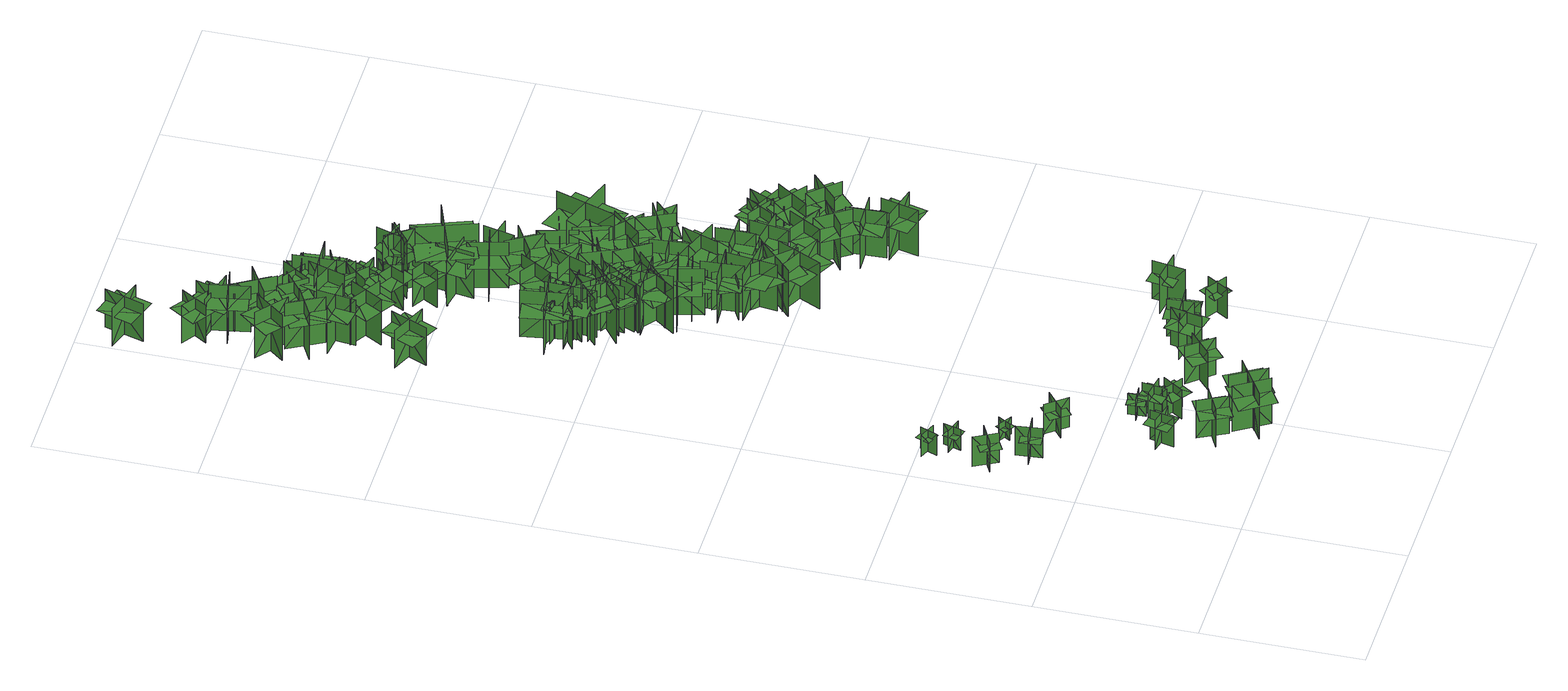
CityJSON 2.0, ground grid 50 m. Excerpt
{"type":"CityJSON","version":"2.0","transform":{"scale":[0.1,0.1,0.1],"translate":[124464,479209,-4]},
"CityObjects":{
"tree1":{"type":"SolitaryVegetationObject","geometry":[{"type":"MultiSurface","lod":"1","boundaries":[[[0,1,2]],[[0,2,3]],[[4,5,6]],[[4,6,7]],[[8,9,10]],[[8,10,11]],[[8,11,12]],[[8,12,13]]]}]},
"tree2":{"type":"SolitaryVegetationObject","geometry":[{"type":"MultiSurface","lod":"1","boundaries":[[[14,15,16]],[[14,16,17]],[[18,19,20]],[[18,20,21]],[[22,23,24]],[[22,24,25]],[[22,25,26]],[[22,26,27]]]}]},
"tree3":{"type":"SolitaryVegetationObject","geometry":[{"type":"MultiSurface","lod":"1","boundaries":[[[28,29,30]],[[28,30,31]],[[32,33,34]],[[32,34,35]],[[36,37,38]],[[36,38,39]],[[36,39,40]],[[36,40,41]]]}]},
"tree4":{"type":"SolitaryVegetationObject","geometry":[{"type":"MultiSurface","lod":"1","boundaries":[[[42,43,44]],[[42,44,45]],[[46,47,48]],[[46,48,49]],[[50,51,52]],[[50,52,53]],[[50,53,54]],[[50,54,55]]]}]},
"tree5":{"type":"SolitaryVegetationObject","geometry":[{"type":"MultiSurface","lod":"1","boundaries":[[[56,57,58]],[[56,58,59]],[[60,61,62]],[[60,62,63]],[[64,65,66]],[[64,66,67]],[[64,67,68]],[[64,68,69]]]}]},
"tree6":{"type":"SolitaryVegetationObject","geometry":[{"type":"MultiSurface","lod":"1","boundaries":[[[70,71,72]],[[70,72,73]],[[74,75,76]],[[74,76,77]],[[78,79,80]],[[78,80,81]],[[78,81,82]],[[78,82,83]]]}]},
"tree7":{"type":"SolitaryVegetationObject","geometry":[{"type":"MultiSurface","lod":"1","boundaries":[[[84,85,86]],[[84,86,87]],[[88,89,90]],[[88,90,91]],[[92,93,94]],[[92,94,95]],[[92,95,96]],[[92,96,97]]]}]},
"tree8":{"type":"SolitaryVegetationObject","geometry":[{"type":"MultiSurface","lod":"1","boundaries":[[[98,99,100]],[[98,100,101]],[[102,103,104]],[[102,104,105]],[[106,107,108]],[[106,108,109]],[[106,109,110]],[[106,110,111]]]}]},
"tree9":{"type":"SolitaryVegetationObject","geometry":[{"type":"MultiSurface","lod":"1","boundaries":[[[112,113,114]],[[112,114,115]],[[116,117,118]],[[116,118,119]],[[120,121,122]],[[120,122,123]],[[120,123,124]],[[120,124,125]]]}]},
"tree10":{"type":"SolitaryVegetationObject","geometry":[{"type":"MultiSurface","lod":"1","boundaries":[[[126,127,128]],[[126,128,129]],[[130,131,132]],[[130,132,133]],[[134,135,136]],[[134,136,137]],[[134,137,138]],[[134,138,139]]]}]},
"tree11":{"type":"SolitaryVegetationObject","geometry":[{"type":"MultiSurface","lod":"1","boundaries":[[[140,141,142]],[[140,142,143]],[[144,145,146]],[[144,146,147]],[[148,149,150]],[[148,150,151]],[[148,151,152]],[[148,152,153]]]}]},
"tree12":{"type":"SolitaryVegetationObject","geometry":[{"type":"MultiSurface","lod":"1","boundaries":[[[154,155,156]],[[154,156,157]],[[158,159,160]],[[158,160,161]],[[162,163,164]],[[162,164,165]],[[162,165,166]],[[162,166,167]]]}]},
"tree13":{"type":"SolitaryVegetationObject","geometry":[{"type":"MultiSurface","lod":"1","boundaries":[[[168,169,170]],[[168,170,171]],[[172,173,174]],[[172,174,175]],[[176,177,178]],[[176,178,179]],[[176,179,180]],[[176,180,181]]]}]},
"tree14":{"type":"SolitaryVegetationObject","geometry":[{"type":"MultiSurface","lod":"1","boundaries":[[[182,183,184]],[[182,184,185]],[[186,187,188]],[[186,188,189]],[[190,191,192]],[[190,192,193]],[[190,193,194]],[[190,194,195]]]}]},
"tree15":{"type":"SolitaryVegetationObject","geometry":[{"type":"MultiSurface","lod":"1","boundaries":[[[196,197,198]],[[196,198,199]],[[200,201,202]],[[200,202,203]],[[204,205,206]],[[204,206,207]],[[204,207,208]],[[204,208,209]]]}]},
"tree16":{"type":"SolitaryVegetationObject","geometry":[{"type":"MultiSurface","lod":"1","boundaries":[[[210,211,212]],[[210,212,213]],[[214,215,216]],[[214,216,217]],[[218,219,220]],[[218,220,221]],[[218,221,222]],[[218,222,223]]]}]},
"tree17":{"type":"SolitaryVegetationObject","geometry":[{"type":"MultiSurface","lod":"1","boundaries":[[[224,225,226]],[[224,226,227]],[[228,229,230]],[[228,230,231]],[[232,233,234]],[[232,234,235]],[[232,235,236]],[[232,236,237]]]}]},
"tree18":{"type":"SolitaryVegetationObject","geometry":[{"type":"MultiSurface","lod":"1","boundaries":[[[238,239,240]],[[238,240,241]],[[242,243,244]],[[242,244,245]],[[246,247,248]],[[246,248,249]],[[246,249,250]],[[246,250,251]]]}]},
"tree19":{"type":"SolitaryVegetationObject","geometry":[{"type":"MultiSurface","lod":"1","boundaries":[[[252,253,254]],[[252,254,255]],[[256,257,258]],[[256,258,259]],[[260,261,262]],[[260,262,263]],[[260,263,264]],[[260,264,265]]]}]},
"tree20":{"type":"SolitaryVegetationObject","geometry":[{"type":"MultiSurface","lod":"1","boundaries":[[[266,267,268]],[[266,268,269]],[[270,271,272]],[[270,272,273]],[[274,275,276]],[[274,276,277]],[[274,277,278]],[[274,278,279]]]}]},
"tree21":{"type":"SolitaryVegetationObject","geometry":[{"type":"MultiSurface","lod":"1","boundaries":[[[280,281,282]],[[280,282,283]],[[284,285,286]],[[284,286,287]],[[288,289,290]],[[288,290,291]],[[288,291,292]],[[288,292,293]]]}]},
"tree22":{"type":"SolitaryVegetationObject","geometry":[{"type":"MultiSurface","lod":"1","boundaries":[[[294,295,296]],[[294,296,297]],[[298,299,300]],[[298,300,301]],[[302,303,304]],[[302,304,305]],[[302,305,306]],[[302,306,307]]]}]},
"tree23":{"type":"SolitaryVegetationObject","geometry":[{"type":"MultiSurface","lod":"1","boundaries":[[[308,309,310]],[[308,310,311]],[[312,313,314]],[[312,314,315]],[[316,317,318]],[[316,318,319]],[[316,319,320]],[[316,320,321]]]}]},
"tree24":{"type":"SolitaryVegetationObject","geometry":[{"type":"MultiSurface","lod":"1","boundaries":[[[322,323,324]],[[322,324,325]],[[326,327,328]],[[326,328,329]],[[330,331,332]],[[330,332,333]],[[330,333,334]],[[330,334,335]]]}]},
"tree25":{"type":"SolitaryVegetationObject","geometry":[{"type":"MultiSurface","lod":"1","boundaries":[[[336,337,338]],[[336,338,339]],[[340,341,342]],[[340,342,343]],[[344,345,346]],[[344,346,347]],[[344,347,348]],[[344,348,349]]]}]},
"tree26":{"type":"SolitaryVegetationObject","geometry":[{"type":"MultiSurface","lod":"1","boundaries":[[[350,351,352]],[[350,352,353]],[[354,355,356]],[[354,356,357]],[[358,359,360]],[[358,360,361]],[[358,361,362]],[[358,362,363]]]}]},
"tree27":{"type":"SolitaryVegetationObject","geometry":[{"type":"MultiSurface","lod":"1","boundaries":[[[364,365,366]],[[364,366,367]],[[368,369,370]],[[368,370,371]],[[372,373,374]],[[372,374,375]],[[372,375,376]],[[372,376,377]]]}]},
"tree28":{"type":"SolitaryVegetationObject","geometry":[{"type":"MultiSurface","lod":"1","boundaries":[[[378,379,380]],[[378,380,381]],[[382,383,384]],[[382,384,385]],[[386,387,388]],[[386,388,389]],[[386,389,390]],[[386,390,391]]]}]},
"tree29":{"type":"SolitaryVegetationObject","geometry":[{"type":"MultiSurface","lod":"1","boundaries":[[[392,393,394]],[[392,394,395]],[[396,397,398]],[[396,398,399]],[[400,401,402]],[[400,402,403]],[[400,403,404]],[[400,404,405]]]}]},
"tree30":{"type":"SolitaryVegetationObject","geometry":[{"type":"MultiSurface","lod":"1","boundaries":[[[406,407,408]],[[406,408,409]],[[410,411,412]],[[410,412,413]],[[414,415,416]],[[414,416,417]],[[414,417,418]],[[414,418,419]]]}]},
"tree31":{"type":"SolitaryVegetationObject","geometry":[{"type":"MultiSurface","lod":"1","boundaries":[[[420,421,422]],[[420,422,423]],[[424,425,426]],[[424,426,427]],[[428,429,430]],[[428,430,431]],[[428,431,432]],[[428,432,433]]]}]},
"tree32":{"type":"SolitaryVegetationObject","geometry":[{"type":"MultiSurface","lod":"1","boundaries":[[[434,435,436]],[[434,436,437]],[[438,439,440]],[[438,440,441]],[[442,443,444]],[[442,444,445]],[[442,445,446]],[[442,446,447]]]}]},
"tree33":{"type":"SolitaryVegetationObject","geometry":[{"type":"MultiSurface","lod":"1","boundaries":[[[448,449,450]],[[448,450,451]],[[452,453,454]],[[452,454,455]],[[456,457,458]],[[456,458,459]],[[456,459,460]],[[456,460,461]]]}]},
"tree34":{"type":"SolitaryVegetationObject","geometry":[{"type":"MultiSurface","lod":"1","boundaries":[[[462,463,464]],[[462,464,465]],[[466,467,468]],[[466,468,469]],[[470,471,472]],[[470,472,473]],[[470,473,474]],[[470,474,475]]]}]},
"tree35":{"type":"SolitaryVegetationObject","geometry":[{"type":"MultiSurface","lod":"1","boundaries":[[[476,477,478]],[[476,478,479]],[[480,481,482]],[[480,482,483]],[[484,485,486]],[[484,486,487]],[[484,487,488]],[[484,488,489]]]}]},
"tree36":{"type":"SolitaryVegetationObject","geometry":[{"type":"MultiSurface","lod":"1","boundaries":[[[490,491,492]],[[490,492,493]],[[494,495,496]],[[494,496,497]],[[498,499,500]],[[498,500,501]],[[498,501,502]],[[498,502,503]]]}]},
"tree37":{"type":"SolitaryVegetationObject","geometry":[{"type":"MultiSurface","lod":"1","boundaries":[[[504,505,506]],[[504,506,507]],[[508,509,510]],[[508,510,511]],[[512,513,514]],[[512,514,515]],[[512,515,516]],[[512,516,517]]]}]},
"tree38":{"type":"SolitaryVegetationObject","geometry":[{"type":"MultiSurface","lod":"1","boundaries":[[[518,519,520]],[[518,520,521]],[[522,523,524]],[[522,524,525]],[[526,527,528]],[[526,528,529]],[[526,529,530]],[[526,530,531]]]}]},
"tree39":{"type":"SolitaryVegetationObject","geometry":[{"type":"MultiSurface","lod":"1","boundaries":[[[532,533,534]],[[532,534,535]],[[536,537,538]],[[536,538,539]],[[540,541,542]],[[540,542,543]],[[540,543,544]],[[540,544,545]]]}]},
"tree40":{"type":"SolitaryVegetationObject","geometry":[{"type":"MultiSurface","lod":"1","boundaries":[[[546,547,548]],[[546,548,549]],[[550,551,552]],[[550,552,553]],[[554,555,556]],[[554,556,557]],[[554,557,558]],[[554,558,559]]]}]},
"tree41":{"type":"SolitaryVegetationObject","geometry":[{"type":"MultiSurface","lod":"1","boundaries":[[[560,561,562]],[[560,562,563]],[[564,565,566]],[[564,566,567]],[[568,569,570]],[[568,570,571]],[[568,571,572]],[[568,572,573]]]}]},
"tree42":{"type":"SolitaryVegetationObject","geometry":[{"type":"MultiSurface","lod":"1","boundaries":[[[574,575,576]],[[574,576,577]],[[578,579,580]],[[578,580,581]],[[582,583,584]],[[582,584,585]],[[582,585,586]],[[582,586,587]]]}]},
"tree43":{"type":"SolitaryVegetationObject","geometry":[{"type":"MultiSurface","lod":"1","boundaries":[[[588,589,590]],[[588,590,591]],[[592,593,594]],[[592,594,595]],[[596,597,598]],[[596,598,599]],[[596,599,600]],[[596,600,601]]]}]},
"tree44":{"type":"SolitaryVegetationObject","geometry":[{"type":"MultiSurface","lod":"1","boundaries":[[[602,603,604]],[[602,604,605]],[[606,607,608]],[[606,608,609]],[[610,611,612]],[[610,612,613]],[[610,613,614]],[[610,614,615]]]}]},
"tree45":{"type":"SolitaryVegetationObject","geometry":[{"type":"MultiSurface","lod":"1","boundaries":[[[616,617,618]],[[616,618,619]],[[620,621,622]],[[620,622,623]],[[624,625,626]],[[624,626,627]],[[624,627,628]],[[624,628,629]]]}]},
"tree46":{"type":"SolitaryVegetationObject","geometry":[{"type":"MultiSurface","lod":"1","boundaries":[[[630,631,632]],[[630,632,633]],[[634,635,636]],[[634,636,637]],[[638,639,640]],[[638,640,641]],[[638,641,642]],[[638,642,643]]]}]},
"tree47":{"type":"SolitaryVegetationObject","geometry":[{"type":"MultiSurface","lod":"1","boundaries":[[[644,645,646]],[[644,646,647]],[[648,649,650]],[[648,650,651]],[[652,653,654]],[[652,654,655]],[[652,655,656]],[[652,656,657]]]}]},
"tree48":{"type":"SolitaryVegetationObject","geometry":[{"type":"MultiSurface","lod":"1","boundaries":[[[658,659,660]],[[658,660,661]],[[662,663,664]],[[662,664,665]],[[666,667,668]],[[666,668,669]],[[666,667,670]],[[666,670,671]]]}]},
"tree49":{"type":"SolitaryVegetationObject","geometry":[{"type":"MultiSurface","lod":"1","boundaries":[[[672,673,674]],[[672,674,675]],[[676,677,678]],[[676,678,679]],[[680,681,682]],[[680,682,683]],[[680,683,684]],[[680,684,685]]]}]},
"tree50":{"type":"SolitaryVegetationObject","geometry":[{"type":"MultiSurface","lod":"1","boundaries":[[[686,687,688]],[[686,688,689]],[[690,691,692]],[[690,692,693]],[[694,695,696]],[[694,696,697]],[[694,697,698]],[[694,698,699]]]}]},
"tree51":{"type":"SolitaryVegetationObject","geometry":[{"type":"MultiSurface","lod":"1","boundaries":[[[700,701,702]],[[700,702,703]],[[704,705,706]],[[704,706,707]],[[708,709,710]],[[708,710,711]],[[708,711,712]],[[708,712,713]]]}]},
"tree52":{"type":"SolitaryVegetationObject","geometry":[{"type":"MultiSurface","lod":"1","boundaries":[[[714,715,716]],[[714,716,717]],[[718,719,720]],[[718,720,721]],[[722,723,724]],[[722,724,725]],[[722,725,726]],[[722,726,727]]]}]},
"tree53":{"type":"SolitaryVegetationObject","geometry":[{"type":"MultiSurface","lod":"1","boundaries":[[[728,729,730]],[[728,730,731]],[[732,733,734]],[[732,734,735]],[[736,737,738]],[[736,738,739]],[[736,739,740]],[[736,740,741]]]}]},
"tree54":{"type":"SolitaryVegetationObject","geometry":[{"type":"MultiSurface","lod":"1","boundaries":[[[742,743,744]],[[742,744,745]],[[746,747,748]],[[746,748,749]],[[750,751,752]],[[750,752,753]],[[750,753,754]],[[750,754,755]]]}]},
"tree55":{"type":"SolitaryVegetationObject","geometry":[{"type":"MultiSurface","lod":"1","boundaries":[[[756,757,758]],[[756,758,759]],[[760,761,762]],[[760,762,763]],[[764,765,766]],[[764,766,767]],[[764,767,768]],[[764,768,769]]]}]},
"tree56":{"type":"SolitaryVegetationObject","geometry":[{"type":"MultiSurface","lod":"1","boundaries":[[[770,771,772]],[[770,772,773]],[[774,775,776]],[[774,776,777]],[[778,779,780]],[[778,780,781]],[[778,781,782]],[[778,782,783]]]}]},
"tree57":{"type":"SolitaryVegetationObject","geometry":[{"type":"MultiSurface","lod":"1","boundaries":[[[784,785,786]],[[784,786,787]],[[788,789,790]],[[788,790,791]],[[792,793,794]],[[792,794,795]],[[792,795,796]],[[792,796,797]]]}]},
"tree58":{"type":"SolitaryVegetationObject","geometry":[{"type":"MultiSurface","lod":"1","boundaries":[[[798,799,800]],[[798,800,801]],[[802,803,804]],[[802,804,805]],[[806,807,808]],[[806,808,809]],[[806,809,810]],[[806,810,811]]]}]},
"tree59":{"type":"SolitaryVegetationObject","geometry":[{"type":"MultiSurface","lod":"1","boundaries":[[[812,813,814]],[[812,814,815]],[[816,817,818]],[[816,818,819]],[[820,821,822]],[[820,822,823]],[[820,821,824]],[[820,824,825]]]}]},
"tree60":{"type":"SolitaryVegetationObject","geometry":[{"type":"MultiSurface","lod":"1","boundaries":[[[826,827,828]],[[826,828,829]],[[830,831,832]],[[830,832,833]],[[834,835,836]],[[834,836,837]],[[834,837,838]],[[834,838,839]]]}]},
"tree61":{"type":"SolitaryVegetationObject","geometry":[{"type":"MultiSurface","lod":"1","boundaries":[[[840,841,842]],[[840,842,843]],[[844,845,846]],[[844,846,847]],[[848,849,850]],[[848,850,851]],[[848,851,852]],[[848,852,853]]]}]},
"tree62":{"type":"SolitaryVegetationObject","geometry":[{"type":"MultiSurface","lod":"1","boundaries":[[[854,855,856]],[[854,856,857]],[[858,859,860]],[[858,860,861]],[[862,863,864]],[[862,864,865]],[[862,865,866]],[[862,866,867]]]}]},
"tree63":{"type":"SolitaryVegetationObject","geometry":[{"type":"MultiSurface","lod":"1","boundaries":[[[868,869,870]],[[868,870,871]],[[872,873,874]],[[872,874,875]],[[876,877,878]],[[876,878,879]],[[876,879,880]],[[876,880,881]]]}]},
"tree64":{"type":"SolitaryVegetationObject","geometry":[{"type":"MultiSurface","lod":"1","boundaries":[[[882,883,884]],[[882,884,885]],[[886,887,888]],[[886,888,889]],[[890,891,892]],[[890,892,893]],[[890,893,894]],[[890,894,895]]]}]},
"tree65":{"type":"SolitaryVegetationObject","geometry":[{"type":"MultiSurface","lod":"1","boundaries":[[[896,897,898]],[[896,898,899]],[[900,901,902]],[[900,902,903]],[[904,905,906]],[[904,906,907]],[[904,907,908]],[[904,908,909]]]}]},
"tree66":{"type":"SolitaryVegetationObject","geometry":[{"type":"MultiSurface","lod":"1","boundaries":[[[910,911,912]],[[910,912,913]],[[914,915,916]],[[914,916,917]],[[918,919,920]],[[918,920,921]],[[918,921,922]],[[918,922,923]]]}]},
"tree67":{"type":"SolitaryVegetationObject","geometry":[{"type":"MultiSurface","lod":"1","boundaries":[[[924,925,926]],[[924,926,927]],[[928,929,930]],[[928,930,931]],[[932,933,934]],[[932,934,935]],[[932,935,936]],[[932,936,937]]]}]},
"tree68":{"type":"SolitaryVegetationObject","geometry":[{"type":"MultiSurface","lod":"1","boundaries":[[[938,939,940]],[[938,940,941]],[[942,943,944]],[[942,944,945]],[[946,947,948]],[[946,948,949]],[[946,949,950]],[[946,950,951]]]}]},
"tree69":{"type":"SolitaryVegetationObject","geometry":[{"type":"MultiSurface","lod":"1","boundaries":[[[952,953,954]],[[952,954,955]],[[956,957,958]],[[956,958,959]],[[960,961,962]],[[960,962,963]],[[960,963,964]],[[960,964,965]]]}]},
"tree70":{"type":"SolitaryVegetationObject","geometry":[{"type":"MultiSurface","lod":"1","boundaries":[[[966,967,968]],[[966,968,969]],[[970,971,972]],[[970,972,973]],[[974,975,976]],[[974,976,977]],[[974,977,978]],[[974,978,979]]]}]},
"tree71":{"type":"SolitaryVegetationObject","geometry":[{"type":"MultiSurface","lod":"1","boundaries":[[[980,981,982]],[[980,982,983]],[[984,985,986]],[[984,986,987]],[[988,989,985]],[[988,985,984]],[[990,991,981]],[[990,981,980]],[[992,993,994]],[[992,994,995]],[[996,997,998]],[[996,998,999]]]}]},
"tree72":{"type":"SolitaryVegetationObject","geometry":[{"type":"MultiSurface","lod":"1","boundaries":[[[1000,1001,1002]],[[1000,1002,1003]],[[1004,1005,1006]],[[1004,1006,1007]],[[1008,1009,1005]],[[1008,1005,1004]],[[1010,1011,1001]],[[1010,1001,1000]],[[1012,1013,1014]],[[1012,1014,1015]],[[1016,1017,1018]],[[1016,1018,1019]]]}]},
"tree73":{"type":"SolitaryVegetationObject","geometry":[{"type":"MultiSurface","lod":"1","boundaries":[[[1020,1021,1022]],[[1020,1022,1023]],[[1024,1025,1026]],[[1024,1026,1027]],[[1028,1029,1030]],[[1028,1030,1031]],[[1028,1031,1032]],[[1028,1032,1033]]]}]},
"tree74":{"type":"SolitaryVegetationObject","geometry":[{"type":"MultiSurface","lod":"1","boundaries":[[[1034,1035,1036]],[[1034,1036,1037]],[[1038,1039,1040]],[[1038,1040,1041]],[[1042,1043,1044]],[[1042,1044,1045]],[[1042,1045,1046]],[[1042,1046,1047]]]}]},
"tree75":{"type":"SolitaryVegetationObject","geometry":[{"type":"MultiSurface","lod":"1","boundaries":[[[1048,1049,1050]],[[1048,1050,1051]],[[1052,1053,1054]],[[1052,1054,1055]],[[1056,1057,1053]],[[1056,1053,1052]],[[1058,1059,1049]],[[1058,1049,1048]],[[1060,1061,1062]],[[1060,1062,1063]],[[1064,1065,1066]],[[1064,1066,1067]]]}]},
"tree76":{"type":"SolitaryVegetationObject","geometry":[{"type":"MultiSurface","lod":"1","boundaries":[[[1068,1069,1070]],[[1068,1070,1071]],[[1072,1073,1074]],[[1072,1074,1075]],[[1076,1077,1078]],[[1076,1078,1079]],[[1076,1079,1080]],[[1076,1080,1081]]]}]},
"tree77":{"type":"SolitaryVegetationObject","geometry":[{"type":"MultiSurface","lod":"1","boundaries":[[[1082,1083,1084]],[[1082,1084,1085]],[[1086,1087,1088]],[[1086,1088,1089]],[[1090,1091,1092]],[[1090,1092,1093]],[[1090,1093,1094]],[[1090,1094,1095]]]}]},
"tree78":{"type":"SolitaryVegetationObject","geometry":[{"type":"MultiSurface","lod":"1","boundaries":[[[1096,1097,1098]],[[1096,1098,1099]],[[1100,1101,1102]],[[1100,1102,1103]],[[1104,1105,1106]],[[1104,1106,1107]],[[1104,1107,1108]],[[1104,1108,1109]]]}]},
"tree79":{"type":"SolitaryVegetationObject","geometry":[{"type":"MultiSurface","lod":"1","boundaries":[[[1110,1111,1112]],[[1110,1112,1113]],[[1114,1115,1116]],[[1114,1116,1117]],[[1118,1119,1120]],[[1118,1120,1121]],[[1118,1121,1122]],[[1118,1122,1123]]]}]},
"tree80":{"type":"SolitaryVegetationObject","geometry":[{"type":"MultiSurface","lod":"1","boundaries":[[[1124,1125,1126]],[[1124,1126,1127]],[[1128,1129,1130]],[[1128,1130,1131]],[[1132,1133,1134]],[[1132,1134,1135]],[[1132,1135,1136]],[[1132,1136,1137]]]}]},
"tree81":{"type":"SolitaryVegetationObject","geometry":[{"type":"MultiSurface","lod":"1","boundaries":[[[1138,1139,1140]],[[1138,1140,1141]],[[1142,1143,1144]],[[1142,1144,1145]],[[1146,1147,1148]],[[1146,1148,1149]],[[1146,1149,1150]],[[1146,1150,1151]]]}]},
"tree82":{"type":"SolitaryVegetationObject","geometry":[{"type":"MultiSurface","lod":"1","boundaries":[[[1152,1153,1154]],[[1152,1154,1155]],[[1156,1157,1158]],[[1156,1158,1159]],[[1160,1161,1162]],[[1160,1162,1163]],[[1160,1163,1164]],[[1160,1164,1165]]]}]},
"tree83":{"type":"SolitaryVegetationObject","geometry":[{"type":"MultiSurface","lod":"1","boundaries":[[[1166,1167,1168]],[[1166,1168,1169]],[[1170,1171,1172]],[[1170,1172,1173]],[[1174,1175,1176]],[[1174,1176,1177]],[[1174,1177,1178]],[[1174,1178,1179]]]}]},
"tree84":{"type":"SolitaryVegetationObject","geometry":[{"type":"MultiSurface","lod":"1","boundaries":[[[1180,1181,1182]],[[1180,1182,1183]],[[1184,1185,1186]],[[1184,1186,1187]],[[1188,1189,1190]],[[1188,1190,1191]],[[1188,1191,1192]],[[1188,1192,1193]]]}]},
"tree85":{"type":"SolitaryVegetationObject","geometry":[{"type":"MultiSurface","lod":"1","boundaries":[[[1194,1195,1196]],[[1194,1196,1197]],[[1198,1199,1200]],[[1198,1200,1201]],[[1202,1203,1204]],[[1202,1204,1205]],[[1202,1205,1206]],[[1202,1206,1207]]]}]},
"tree86":{"type":"SolitaryVegetationObject","geometry":[{"type":"MultiSurface","lod":"1","boundaries":[[[1208,1209,1210]],[[1208,1210,1211]],[[1212,1213,1214]],[[1212,1214,1215]],[[1216,1217,1218]],[[1216,1218,1219]],[[1216,1219,1220]],[[1216,1220,1221]]]}]},
"tree87":{"type":"SolitaryVegetationObject","geometry":[{"type":"MultiSurface","lod":"1","boundaries":[[[1222,1223,1224]],[[1222,1224,1225]],[[1226,1227,1228]],[[1226,1228,1229]],[[1230,1231,1232]],[[1230,1232,1233]],[[1230,1233,1234]],[[1230,1234,1235]]]}]},
"tree88":{"type":"SolitaryVegetationObject","geometry":[{"type":"MultiSurface","lod":"1","boundaries":[[[1236,1237,1238]],[[1236,1238,1239]],[[1240,1241,1242]],[[1240,1242,1243]],[[1244,1245,1246]],[[1244,1246,1247]],[[1244,1247,1248]],[[1244,1248,1249]]]}]},
"tree89":{"type":"SolitaryVegetationObject","geometry":[{"type":"MultiSurface","lod":"1","boundaries":[[[1250,1251,1252]],[[1250,1252,1253]],[[1254,1255,1256]],[[1254,1256,1257]],[[1258,1259,1260]],[[1258,1260,1261]],[[1258,1261,1262]],[[1258,1262,1263]]]}]},
"tree90":{"type":"SolitaryVegetationObject","geometry":[{"type":"MultiSurface","lod":"1","boundaries":[[[1264,1265,1266]],[[1264,1266,1267]],[[1268,1269,1270]],[[1268,1270,1271]],[[1272,1273,1274]],[[1272,1274,1275]],[[1272,1275,1276]],[[1272,1276,1277]]]}]},
"tree91":{"type":"SolitaryVegetationObject","geometry":[{"type":"MultiSurface","lod":"1","boundaries":[[[1278,1279,1280]],[[1278,1280,1281]],[[1282,1283,1284]],[[1282,1284,1285]],[[1286,1287,1288]],[[1286,1288,1289]],[[1286,1289,1290]],[[1286,1290,1291]]]}]},
"tree92":{"type":"SolitaryVegetationObject","geometry":[{"type":"MultiSurface","lod":"1","boundaries":[[[1292,1293,1294]],[[1292,1294,1295]],[[1296,1297,1298]],[[1296,1298,1299]],[[1300,1301,1302]],[[1300,1302,1303]],[[1300,1303,1304]],[[1300,1304,1305]]]}]},
"tree93":{"type":"SolitaryVegetationObject","geometry":[{"type":"MultiSurface","lod":"1","boundaries":[[[1306,1307,1308]],[[1306,1308,1309]],[[1310,1311,1312]],[[1310,1312,1313]],[[1314,1315,1316]],[[1314,1316,1317]],[[1314,1317,1318]],[[1314,1318,1319]]]}]},
"tree94":{"type":"SolitaryVegetationObject","geometry":[{"type":"MultiSurface","lod":"1","boundaries":[[[1320,1321,1322]],[[1320,1322,1323]],[[1324,1325,1326]],[[1324,1326,1327]],[[1328,1329,1330]],[[1328,1330,1331]],[[1328,1331,1332]],[[1328,1332,1333]]]}]},
"tree95":{"type":"SolitaryVegetationObject","geometry":[{"type":"MultiSurface","lod":"1","boundaries":[[[1334,1335,1336]],[[1334,1336,1337]],[[1338,1339,1340]],[[1338,1340,1341]],[[1342,1343,1344]],[[1342,1344,1345]],[[1342,1345,1346]],[[1342,1346,1347]]]}]},
"tree96":{"type":"SolitaryVegetationObject","geometry":[{"type":"MultiSurface","lod":"1","boundaries":[[[1348,1349,1350]],[[1348,1350,1351]],[[1352,1353,1354]],[[1352,1354,1355]],[[1356,1357,1358]],[[1356,1358,1359]],[[1356,1359,1360]],[[1356,1360,1361]]]}]},
"tree97":{"type":"SolitaryVegetationObject","geometry":[{"type":"MultiSurface","lod":"1","boundaries":[[[1362,1363,1364]],[[1362,1364,1365]],[[1366,1367,1368]],[[1366,1368,1369]],[[1370,1371,1372]],[[1370,1372,1373]],[[1370,1373,1374]],[[1370,1374,1375]]]}]}
},
"vertices":[
[74,774,10],[147,811,10],[147,811,119],[74,774,119],[124,758,10],[124,758,119],[87,830,119],[87,830,10],[124,758,85],[154,773,85],[125,831,85],[94,816,85],[64,800,85],[93,742,85],
[134,674,11],[215,682,11],[215,682,119],[134,674,119],[175,641,11],[175,641,119],[167,722,119],[167,722,11],[175,641,85],[208,644,85],[202,709,85],[169,706,85],[135,703,85],[141,638,85],
[143,961,14],[89,983,14],[89,983,92],[143,961,92],[128,995,14],[128,995,92],[106,941,92],[106,941,14],[128,995,67],[106,1004,67],[88,961,67],[110,952,67],[133,943,67],[151,986,67],
[331,359,16],[313,283,16],[313,283,124],[331,359,124],[287,332,16],[362,314,16],[362,314,124],[287,332,124],[287,332,94],[278,294,94],[353,277,94],[362,314,94],[371,352,94],[296,370,94],
[129,912,13],[184,896,13],[184,896,90],[129,912,90],[147,880,13],[147,880,90],[163,935,90],[163,935,13],[147,880,66],[170,873,66],[183,917,66],[160,924,66],[137,931,66],[123,887,66],
[435,212,13],[346,166,13],[346,166,152],[435,212,152],[372,232,13],[417,144,13],[417,144,152],[372,232,152],[372,232,113],[327,209,113],[373,121,113],[417,144,113],[461,167,113],[416,255,113],
[215,781,16],[254,756,16],[254,756,78],[215,781,78],[222,752,16],[222,752,78],[247,791,78],[247,791,16],[222,752,58],[238,741,58],[258,773,58],[242,783,58],[225,794,58],[205,762,58],
[410,52,16],[512,118,16],[512,118,185],[410,52,185],[489,35,16],[423,137,16],[423,137,185],[489,35,185],[489,35,138],[540,68,138],[474,170,138],[423,137,138],[372,104,138],[438,2,138],
[280,665,14],[330,601,14],[330,601,123],[280,665,123],[274,613,14],[274,613,123],[338,663,123],[338,663,14],[274,613,89],[295,586,89],[346,626,89],[325,653,89],[305,680,89],[253,640,89],
[551,140,13],[448,77,13],[448,77,182],[551,140,182],[473,159,13],[536,56,13],[536,56,182],[473,159,182],[473,159,135],[421,128,135],[484,24,135],[536,56,135],[588,87,135],[525,191,135],
[399,419,20],[454,424,20],[454,424,97],[399,419,97],[426,395,20],[422,450,20],[422,450,97],[426,395,97],[426,395,76],[454,397,76],[450,453,76],[422,450,76],[395,448,76],[399,393,76],
[480,372,16],[404,383,16],[404,383,124],[480,372,124],[450,413,16],[438,337,16],[438,337,124],[450,413,124],[450,413,94],[412,419,94],[400,343,94],[438,337,94],[477,331,94],[488,407,94],
[503,307,12],[439,351,12],[439,351,119],[503,307,119],[494,358,12],[450,294,12],[450,294,119],[494,358,119],[494,358,89],[462,380,89],[418,316,89],[450,294,89],[482,272,89],[526,336,89],
[670,319,17],[594,254,17],[594,254,155],[670,319,155],[604,325,17],[668,249,17],[668,249,155],[604,325,155],[604,325,116],[566,292,116],[630,216,116],[668,249,116],[706,281,116],[642,357,116],
[749,312,17],[771,410,17],[771,410,156],[749,312,156],[806,348,17],[709,370,17],[709,370,156],[806,348,156],[806,348,117],[817,396,117],[720,418,117],[709,370,117],[698,321,117],[795,299,117],
[812,432,13],[820,333,13],[820,333,151],[812,432,151],[769,382,13],[868,390,13],[868,390,151],[769,382,151],[769,382,113],[773,332,113],[872,340,113],[868,390,113],[864,439,113],[765,432,113],
[114,2568,10],[232,2516,10],[232,2516,149],[114,2568,149],[149,2482,10],[201,2600,10],[201,2600,149],[149,2482,149],[151,2487,110],[202,2465,110],[250,2573,110],[198,2596,110],[147,2618,110],[99,2510,110],
[62,2974,7],[157,2898,7],[157,2898,176],[62,2974,176],[70,2894,7],[147,2988,7],[147,2988,176],[70,2894,176],[70,2894,129],[118,2855,129],[194,2950,129],[147,2988,129],[99,3026,129],[23,2932,129],
[202,2877,7],[95,2819,7],[95,2819,176],[202,2877,176],[125,2900,7],[182,2793,7],[182,2793,176],[125,2900,176],[125,2900,129],[71,2872,129],[129,2764,129],[182,2793,129],[236,2822,129],[178,2929,129],
[442,2188,6],[286,2166,6],[286,2166,177],[442,2188,177],[352,2255,6],[374,2099,6],[374,2099,177],[352,2255,177],[352,2248,130],[284,2238,130],[305,2095,130],[373,2105,130],[441,2115,130],[421,2258,130],
[437,2165,7],[332,2092,7],[332,2092,147],[437,2165,147],[347,2180,7],[420,2075,7],[420,2075,147],[347,2180,147],[350,2176,108],[303,2144,108],[371,2047,108],[417,2079,108],[464,2111,108],[396,2208,108],
[416,2145,8],[336,2160,8],[336,2160,147],[416,2145,147],[385,2189,8],[385,2189,147],[370,2110,147],[370,2110,8],[385,2186,102],[351,2193,102],[339,2129,102],[373,2122,102],[406,2116,102],[418,2180,102],
[254,2760,8],[134,2776,8],[134,2776,178],[254,2760,178],[205,2825,8],[189,2704,8],[189,2704,178],[205,2825,178],[205,2825,130],[145,2833,130],[129,2712,130],[189,2704,130],[250,2696,130],[266,2817,130],
[408,2193,7],[402,2036,7],[402,2036,178],[408,2193,178],[326,2117,7],[484,2110,7],[484,2110,178],[326,2117,178],[333,2116,131],[330,2048,131],[474,2041,131],[477,2110,131],[480,2179,131],[336,2185,131],
[457,2127,8],[336,2171,8],[336,2171,148],[457,2127,148],[418,2210,8],[373,2089,8],[373,2089,148],[418,2210,148],[416,2205,109],[363,2224,109],[322,2113,109],[375,2094,109],[428,2075,109],[469,2186,109],
[368,2073,8],[443,2178,8],[443,2178,148],[368,2073,148],[459,2089,8],[354,2164,8],[354,2164,148],[459,2089,148],[455,2092,109],[487,2138,109],[391,2207,109],[358,2161,109],[325,2115,109],[422,2047,109],
[292,2659,8],[188,2721,8],[188,2721,177],[292,2659,177],[273,2738,8],[211,2633,8],[211,2633,177],[273,2738,177],[273,2738,130],[220,2769,130],[158,2664,130],[211,2633,130],[263,2602,130],[325,2707,130],
[478,2026,8],[373,2143,8],[373,2143,179],[478,2026,179],[483,2138,8],[365,2033,8],[365,2033,179],[483,2138,179],[479,2134,131],[433,2185,131],[325,2089,131],[370,2038,131],[416,1986,131],[524,2082,131],
[984,298,17],[916,343,17],[916,343,126],[984,298,126],[973,349,17],[973,349,126],[929,281,126],[929,281,17],[973,349,91],[945,367,91],[909,313,91],[938,295,91],[966,276,91],[1002,330,91],
[512,2067,8],[386,1973,8],[386,1973,179],[512,2067,179],[401,2083,8],[495,1956,8],[495,1956,179],[401,2083,179],[404,2077,131],[349,2036,131],[436,1920,131],[491,1961,131],[546,2003,131],[460,2119,131],
[439,1964,8],[465,2119,8],[465,2119,179],[439,1964,179],[530,2030,8],[375,2056,8],[375,2056,179],[530,2030,179],[524,2031,131],[535,2099,131],[392,2123,131],[381,2055,131],[370,1987,131],[512,1963,131],
[493,2027,9],[451,1937,9],[451,1937,180],[493,2027,180],[431,2005,9],[431,2005,180],[521,1962,180],[521,1962,9],[434,2003,125],[417,1966,125],[489,1931,125],[506,1969,125],[524,2007,125],[452,2041,125],
[94,3129,8],[149,3212,8],[149,3212,146],[94,3129,146],[159,3142,8],[76,3197,8],[76,3197,146],[159,3142,146],[159,3142,108],[186,3183,108],[103,3238,108],[76,3197,108],[48,3155,108],[131,3100,108],
[414,2080,9],[454,2151,9],[454,2151,149],[414,2080,149],[466,2095,9],[466,2095,149],[395,2134,149],[395,2134,9],[464,2096,104],[480,2126,104],[423,2158,104],[407,2128,104],[390,2098,104],[447,2066,104],
[504,2115,9],[397,2045,9],[397,2045,149],[504,2115,149],[414,2133,9],[485,2026,9],[485,2026,149],[414,2133,149],[417,2129,110],[370,2098,110],[435,1999,110],[482,2030,110],[529,2061,110],[464,2160,110],
[10,3389,9],[133,3350,9],[133,3350,149],[10,3389,149],[53,3307,9],[92,3430,9],[92,3430,149],[53,3307,149],[55,3312,110],[108,3295,110],[144,3408,110],[91,3425,110],[37,3442,110],[1,3329,110],
[421,2088,11],[528,1972,11],[528,1972,181],[421,2088,181],[418,1975,11],[533,2083,11],[533,2083,181],[418,1975,181],[423,1980,134],[469,1929,134],[576,2028,134],[529,2078,134],[482,2129,134],[376,2030,134],
[546,2006,10],[447,1924,10],[447,1924,150],[546,2006,150],[455,2014,10],[537,1915,10],[537,1915,150],[455,2014,150],[458,2010,111],[415,1974,111],[490,1883,111],[533,1919,111],[577,1955,111],[502,2046,111],
[583,1840,9],[457,1934,9],[457,1934,179],[583,1840,179],[566,1951,9],[471,1825,9],[471,1825,179],[566,1951,179],[562,1946,132],[507,1987,132],[420,1872,132],[475,1830,132],[530,1789,132],[617,1905,132],
[429,2031,10],[560,1942,10],[560,1942,181],[429,2031,181],[451,1920,10],[540,2050,10],[540,2050,181],[451,1920,181],[455,1926,134],[512,1887,134],[593,2006,134],[537,2045,134],[480,2084,134],[398,1964,134],
[154,3136,7],[176,3016,7],[176,3016,176],[154,3136,176],[108,3069,7],[227,3091,7],[227,3091,176],[108,3069,176],[108,3069,129],[118,3009,129],[238,3031,129],[227,3091,129],[217,3151,129],[97,3129,129],
[440,1916,10],[597,1918,10],[597,1918,180],[440,1916,180],[521,1838,10],[519,1996,10],[519,1996,180],[521,1838,180],[521,1845,133],[590,1846,133],[588,1990,133],[519,1989,133],[450,1988,133],[452,1844,133],
[1010,462,14],[907,478,14],[907,478,154],[1010,462,154],[970,516,14],[970,516,154],[954,413,154],[954,413,14],[970,516,110],[927,523,110],[914,440,110],[957,433,110],[1001,427,110],[1013,509,110],
[481,1816,9],[634,1852,9],[634,1852,180],[481,1816,180],[577,1758,9],[541,1911,9],[541,1911,180],[577,1758,180],[576,1764,132],[643,1780,132],[609,1921,132],[542,1905,132],[475,1889,132],[509,1748,132],
[163,2973,7],[267,3035,7],[267,3035,177],[163,2973,177],[241,2953,7],[179,3057,7],[179,3057,177],[241,2953,177],[241,2953,129],[294,2984,129],[231,3088,129],[179,3057,129],[126,3025,129],[189,2921,129],
[118,3139,8],[243,3106,8],[243,3106,148],[118,3139,148],[165,3060,8],[198,3184,8],[198,3184,148],[165,3060,148],[167,3065,109],[221,3051,109],[251,3165,109],[197,3179,109],[142,3194,109],[112,3079,109],
[607,1958,9],[490,1853,9],[490,1853,180],[607,1958,180],[495,1963,9],[600,1845,9],[600,1845,180],[495,1963,180],[499,1958,132],[448,1912,132],[544,1804,132],[595,1850,132],[647,1896,132],[550,2004,132],
[611,1779,8],[620,1650,8],[620,1650,180],[611,1779,180],[553,1713,8],[682,1721,8],[682,1721,180],[553,1713,180],[607,1779,123],[615,1650,123],[680,1654,123],[672,1783,123],[563,1646,123],[555,1775,123],
[225,2882,9],[305,2940,9],[305,2940,148],[225,2882,148],[290,2871,9],[232,2952,9],[232,2952,148],[290,2871,148],[290,2871,109],[330,2900,109],[272,2981,109],[232,2952,109],[191,2923,109],[249,2842,109],
[693,1716,9],[579,1656,9],[579,1656,149],[693,1716,149],[605,1743,9],[664,1628,9],[664,1628,149],[605,1743,149],[607,1738,110],[557,1712,110],[612,1607,110],[662,1633,110],[712,1659,110],[657,1764,110],
[587,1865,9],[616,1740,9],[616,1740,149],[587,1865,149],[539,1787,9],[665,1816,9],[665,1816,149],[539,1787,149],[544,1788,110],[557,1733,110],[672,1760,110],[660,1815,110],[647,1870,110],[532,1843,110],
[669,1715,8],[649,1559,8],[649,1559,179],[669,1715,179],[581,1645,8],[737,1625,8],[737,1625,179],[581,1645,179],[587,1645,131],[579,1576,131],[722,1558,131],[731,1626,131],[740,1695,131],[596,1713,131],
[257,2838,9],[372,2799,9],[372,2799,178],[257,2838,178],[292,2765,9],[331,2881,9],[331,2881,178],[292,2765,178],[292,2765,131],[350,2746,131],[389,2861,131],[331,2881,131],[274,2900,131],[235,2785,131],
[519,2291,6],[452,2189,6],[452,2189,176],[519,2291,176],[439,2275,6],[541,2208,6],[541,2208,176],[439,2275,176],[439,2275,128],[406,2224,128],[508,2158,128],[541,2208,128],[574,2259,128],[473,2326,128],
[635,1635,7],[744,1522,7],[744,1522,178],[635,1635,178],[634,1522,7],[747,1632,7],[747,1632,178],[634,1522,178],[638,1527,131],[686,1477,131],[790,1578,131],[743,1627,131],[695,1677,131],[591,1576,131],
[321,2711,10],[388,2784,10],[388,2784,148],[321,2711,148],[387,2714,10],[314,2781,10],[314,2781,148],[387,2714,148],[387,2714,109],[421,2750,109],[348,2818,109],[314,2781,109],[280,2744,109],[354,2677,109],
[760,1582,7],[690,1441,7],[690,1441,178],[760,1582,178],[653,1545,7],[794,1475,7],[794,1475,178],[653,1545,178],[659,1543,130],[629,1481,130],[758,1417,130],[789,1478,130],[819,1540,130],[690,1604,130],
[487,2175,9],[601,2133,9],[601,2133,178],[487,2175,178],[521,2101,9],[563,2215,9],[563,2215,178],[521,2101,178],[521,2101,131],[578,2080,131],[620,2194,131],[563,2215,131],[506,2236,131],[464,2122,131],
[347,2961,8],[289,2873,8],[289,2873,149],[347,2961,149],[277,2946,8],[365,2888,8],[365,2888,149],[277,2946,149],[344,2963,102],[286,2875,102],[330,2845,102],[388,2933,102],[250,2898,102],[308,2986,102],
[381,2611,9],[429,2698,9],[429,2698,148],[381,2611,148],[444,2629,9],[358,2678,9],[358,2678,148],[444,2629,148],[444,2629,109],[469,2672,109],[382,2721,109],[358,2678,109],[333,2634,109],[420,2585,109],
[347,2935,7],[355,2777,7],[355,2777,178],[347,2935,178],[272,2850,7],[429,2859,7],[429,2859,178],[272,2850,178],[278,2851,131],[282,2782,131],[427,2790,131],[423,2858,131],[419,2927,131],[275,2919,131],
[536,2049,7],[647,2099,7],[647,2099,176],[536,2049,176],[612,2020,7],[562,2131,7],[562,2131,176],[612,2020,176],[612,2020,129],[667,2045,129],[617,2156,129],[562,2131,129],[506,2106,129],[556,1995,129],
[344,2875,9],[399,2758,9],[399,2758,149],[344,2875,149],[314,2788,9],[430,2843,9],[430,2843,149],[314,2788,149],[319,2790,110],[343,2739,110],[450,2790,110],[426,2841,110],[402,2892,110],[295,2841,110],
[470,2606,8],[421,2520,8],[421,2520,147],[470,2606,147],[406,2589,8],[492,2540,8],[492,2540,147],[406,2589,147],[406,2589,108],[381,2546,108],[468,2496,108],[492,2540,108],[517,2583,108],[431,2632,108],
[663,1937,6],[597,2039,6],[597,2039,175],[663,1937,175],[681,2016,6],[578,1950,6],[578,1950,175],[681,2016,175],[681,2016,128],[648,2067,128],[545,2001,128],[578,1950,128],[611,1899,128],[713,1964,128],
[368,2874,38],[350,2953,38],[350,2953,147],[368,2874,147],[396,2918,38],[396,2918,147],[316,2900,147],[316,2900,38],[396,2918,112],[389,2951,112],[325,2937,112],[332,2904,112],[340,2871,112],[403,2885,112],
[323,2905,38],[404,2916,38],[404,2916,147],[323,2905,147],[365,2874,38],[365,2874,147],[354,2954,147],[354,2954,38],[365,2874,112],[399,2878,112],[390,2943,112],[356,2938,112],[323,2933,112],[332,2869,112],
[436,2787,11],[399,2694,11],[399,2694,120],[436,2787,120],[371,2758,11],[464,2721,11],[464,2721,120],[371,2758,120],[374,2756,89],[358,2716,89],[444,2682,89],[460,2722,89],[476,2763,89],[391,2797,89],
[488,2427,7],[509,2547,7],[509,2547,176],[488,2427,176],[555,2473,7],[435,2494,7],[435,2494,176],[555,2473,176],[555,2473,128],[565,2533,128],[445,2554,128],[435,2494,128],[424,2434,128],[544,2413,128],
[413,2707,12],[457,2697,12],[457,2697,89],[413,2707,89],[429,2682,12],[429,2682,89],[439,2725,89],[439,2725,12],[429,2683,64],[447,2679,64],[456,2714,64],[438,2718,64],[419,2723,64],[411,2688,64],
[502,2653,58],[415,2681,58],[416,2682,228],[502,2654,228],[471,2714,58],[443,2628,58],[444,2628,228],[472,2714,228],[472,2714,13],[444,2628,13],[502,2654,13],[416,2682,13],[502,2654,141],[416,2682,141],[401,2638,157],[488,2610,157],[428,2678,167],[492,2657,167],[503,2690,177],[438,2711,177],
[426,2622,56],[499,2676,56],[500,2674,227],[427,2621,227],[494,2611,57],[441,2685,57],[440,2684,227],[493,2611,227],[493,2611,11],[440,2684,11],[427,2621,11],[500,2674,11],[427,2622,140],[500,2675,140],[473,2712,156],[400,2659,156],[490,2667,166],[435,2627,166],[456,2599,176],[510,2640,176],
[677,1949,7],[688,1828,7],[688,1828,176],[677,1949,176],[625,1887,7],[746,1898,7],[746,1898,176],[625,1887,176],[625,1887,129],[630,1827,129],[751,1838,129],[746,1898,129],[740,1959,129],[619,1948,129],
[557,2340,10],[529,2458,10],[529,2458,179],[557,2340,179],[600,2408,10],[482,2380,10],[482,2380,179],[600,2408,179],[600,2408,131],[586,2468,131],[467,2439,131],[482,2380,131],[496,2321,131],[614,2349,131],
[507,2669,56],[435,2613,56],[435,2614,227],[506,2670,227],[439,2677,57],[495,2606,57],[495,2606,227],[439,2678,227],[439,2678,11],[495,2606,11],[506,2670,11],[435,2614,11],[506,2669,140],[435,2613,140],[463,2577,156],[535,2633,156],[445,2621,166],[498,2663,166],[476,2690,176],[423,2648,176],
[713,1755,7],[755,1869,7],[755,1869,177],[713,1755,177],[787,1789,7],[673,1830,7],[673,1830,177],[787,1789,177],[787,1789,129],[808,1846,129],[694,1887,129],[673,1830,129],[652,1773,129],[766,1731,129],
[640,2333,10],[535,2271,10],[535,2271,179],[640,2333,179],[561,2354,10],[623,2249,10],[623,2249,179],[561,2354,179],[561,2354,132],[509,2323,132],[571,2218,132],[623,2249,132],[676,2280,132],[614,2385,132],
[579,2576,9],[453,2552,9],[453,2552,149],[579,2576,149],[502,2627,9],[527,2501,9],[527,2501,149],[502,2627,149],[503,2622,110],[448,2611,110],[470,2495,110],[526,2506,110],[581,2517,110],[559,2633,110],
[833,1719,8],[712,1719,8],[712,1719,177],[833,1719,177],[777,1777,8],[776,1655,8],[776,1655,177],[777,1777,177],[777,1777,130],[716,1777,130],[715,1655,130],[776,1655,130],[837,1655,130],[838,1776,130],
[436,2492,7],[624,2560,7],[624,2560,224],[436,2492,224],[566,2432,7],[498,2621,7],[498,2621,224],[566,2432,224],[563,2440,164],[646,2470,164],[583,2643,164],[500,2613,164],[418,2583,164],[481,2410,164],
[594,2196,9],[711,2230,9],[711,2230,178],[594,2196,178],[665,2157,9],[631,2273,9],[631,2273,178],[665,2157,178],[665,2157,131],[724,2174,131],[689,2291,131],[631,2273,131],[573,2256,131],[607,2139,131],
[882,1622,8],[762,1642,8],[762,1642,178],[882,1622,178],[835,1688,8],[815,1568,8],[815,1568,178],[835,1688,178],[835,1688,130],[775,1698,130],[755,1578,130],[815,1568,130],[875,1558,130],[895,1678,130],
[652,2374,7],[556,2396,7],[556,2396,178],[652,2374,178],[617,2430,7],[617,2430,178],[595,2333,178],[595,2333,7],[617,2426,123],[576,2435,123],[558,2358,123],[599,2348,123],[639,2339,123],[657,2417,123],
[743,2147,8],[629,2107,8],[629,2107,178],[743,2147,178],[671,2182,8],[711,2068,8],[711,2068,178],[671,2182,178],[671,2182,130],[613,2162,130],[654,2047,130],[711,2068,130],[768,2088,130],[728,2203,130],
[906,1586,7],[845,1481,7],[845,1481,176],[906,1586,176],[827,1565,7],[933,1505,7],[933,1505,176],[827,1565,176],[827,1565,129],[797,1513,129],[903,1452,129],[933,1505,129],[963,1558,129],[858,1618,129],
[777,2079,8],[697,1988,8],[697,1988,177],[777,2079,177],[697,2075,8],[787,1994,8],[787,1994,177],[697,2075,177],[697,2075,130],[656,2029,130],[747,1948,130],[787,1994,130],[828,2039,130],[737,2120,130],
[879,1428,8],[979,1497,8],[979,1497,177],[879,1428,177],[958,1412,8],[890,1513,8],[890,1513,177],[958,1412,177],[958,1412,130],[1009,1447,130],[940,1547,130],[890,1513,130],[839,1478,130],[908,1378,130],
[813,1904,8],[760,2013,8],[760,2013,178],[813,1904,178],[840,1980,8],[731,1927,8],[731,1927,178],[840,1980,178],[840,1980,130],[814,2035,130],[704,1982,130],[731,1927,130],[757,1872,130],[867,1925,130],
[1022,1378,8],[901,1374,8],[901,1374,177],[1022,1378,177],[963,1434,8],[968,1312,8],[968,1312,177],[963,1434,177],[963,1434,129],[902,1431,129],[907,1310,129],[968,1312,129],[1029,1314,129],[1024,1436,129],
[835,2123,6],[645,2189,6],[645,2189,223],[835,2123,223],[771,2251,6],[705,2062,6],[705,2062,223],[771,2251,223],[768,2243,163],[686,2272,163],[625,2098,163],[708,2069,163],[791,2041,163],[851,2214,163],
[781,2072,7],[747,2146,7],[747,2146,146],[781,2072,146],[799,2123,7],[799,2123,146],[726,2089,146],[726,2089,7],[797,2122,101],[782,2153,101],[723,2125,101],[737,2094,101],[752,2063,101],[811,2091,101],
[1031,1344,7],[1000,1226,7],[1000,1226,176],[1031,1344,176],[961,1303,7],[1078,1272,7],[1078,1272,176],[961,1303,176],[961,1303,129],[945,1245,129],[1063,1213,129],[1078,1272,129],[1094,1331,129],[976,1362,129],
[882,1978,12],[824,1921,12],[824,1921,151],[882,1978,151],[828,1978,12],[828,1978,151],[884,1920,151],[884,1920,12],[830,1976,106],[805,1953,106],[851,1906,106],[875,1930,106],[900,1953,106],[854,2000,106],
[899,1710,9],[984,1657,9],[984,1657,148],[899,1710,148],[914,1645,9],[967,1730,9],[967,1730,148],[914,1645,148],[914,1645,109],[956,1619,109],[1009,1703,109],[967,1730,109],[924,1756,109],[872,1672,109],
[1029,1568,9],[930,1639,9],[930,1639,178],[1029,1568,178],[1016,1648,9],[946,1549,9],[946,1549,178],[1016,1648,178],[1016,1648,131],[967,1683,131],[896,1584,131],[946,1549,131],[996,1514,131],[1066,1613,131],
[954,1616,10],[1009,1732,10],[1009,1732,149],[954,1616,149],[1040,1647,10],[924,1703,10],[924,1703,149],[1040,1647,149],[1035,1649,111],[1060,1700,111],[953,1751,111],[929,1700,111],[904,1650,111],[1011,1598,111],
[993,1476,10],[1083,1558,10],[1083,1558,179],[993,1476,179],[1074,1472,10],[992,1561,10],[992,1561,179],[1074,1472,179],[1074,1472,131],[1119,1513,131],[1037,1602,131],[992,1561,131],[947,1520,131],[1029,1431,131]
]}
